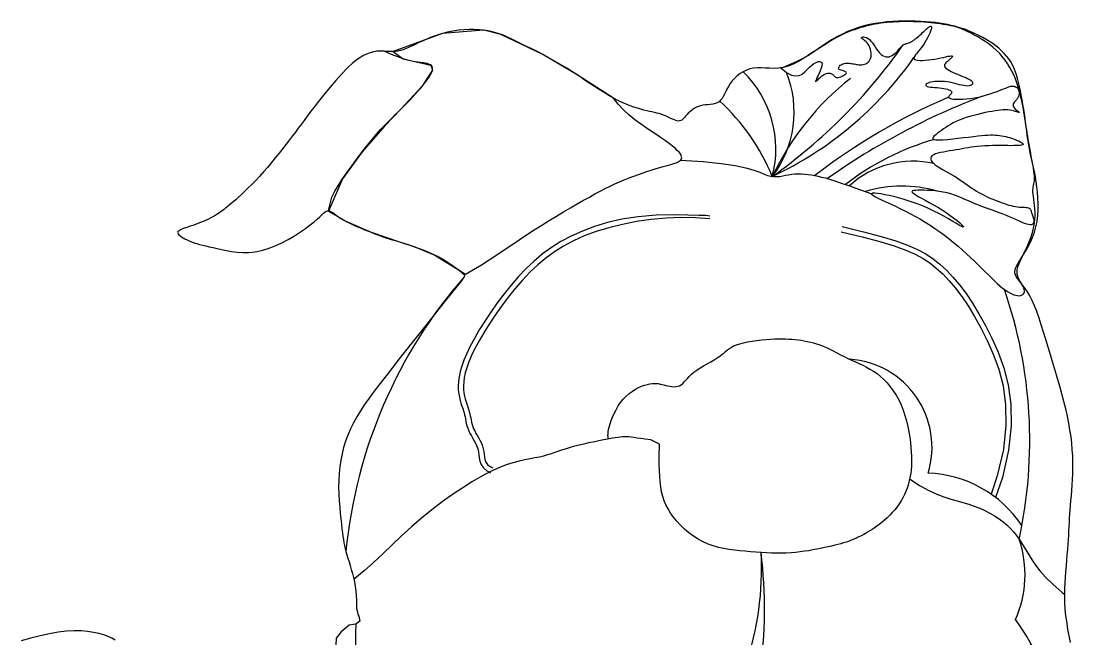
# Model space of a CAD drawing. Extents: x 285 to 540, y 2149 to 2455.
# Drawn here: x 309 to 485.8, y 2351.3 to 2455.1 of the extents above; entities that cross this region are included whole.
import ezdxf

# ---------------------------------------------------------------- set-up
doc = ezdxf.new("R2010")
doc.units = 0
doc.header["$LTSCALE"] = 10
doc.header["$MEASUREMENT"] = 0
doc.layers.add('3', color=3, linetype='CONTINUOUS')
doc.layers.add('7', color=7, linetype='CONTINUOUS')

msp = doc.modelspace()

# ---------------------------------------------------------------- linework, layer by layer
at = {"layer": '3'}
for points in [[(436.69, 2447.2), (437.65, 2446.42), (438.47, 2445.99), (439.16, 2445.84), (439.74, 2445.91), (440.25, 2446.16), (440.69, 2446.51), (441.1, 2446.92), (441.49, 2447.31), (441.87, 2447.66), (442.25, 2447.93), (442.6, 2448.12), (442.93, 2448.24), (443.2, 2448.28), (443.42, 2448.23), (443.56, 2448.1), (443.62, 2447.87), (443.58, 2447.54), (443.48, 2447.15), (443.31, 2446.72), (443.12, 2446.27), (442.92, 2445.84), (442.74, 2445.46), (442.6, 2445.15), (442.51, 2444.94), (442.51, 2444.86), (442.58, 2444.89), (442.7, 2445), (442.88, 2445.17), (443.09, 2445.38), (443.33, 2445.61), (443.58, 2445.83), (443.83, 2446.02), (444.07, 2446.16), (444.3, 2446.25), (444.51, 2446.31), (444.71, 2446.32), (444.9, 2446.3), (445.07, 2446.26), (445.22, 2446.19), (445.35, 2446.11), (445.46, 2446.01), (445.57, 2445.91), (445.66, 2445.82), (445.76, 2445.73), (445.87, 2445.65), (445.99, 2445.6), (446.13, 2445.57), (446.3, 2445.57), (446.51, 2445.61), (446.74, 2445.68), (446.97, 2445.78), (447.2, 2445.89), (447.4, 2446.02), (447.56, 2446.15), (447.67, 2446.27), (447.71, 2446.38), (447.67, 2446.47), (447.56, 2446.54), (447.41, 2446.61), (447.22, 2446.67), (447.02, 2446.73), (446.83, 2446.79), (446.65, 2446.86), (446.51, 2446.94), (446.43, 2447.04), (446.39, 2447.15), (446.41, 2447.27), (446.46, 2447.39), (446.54, 2447.5), (446.66, 2447.62), (446.8, 2447.72), (446.96, 2447.81), (447.14, 2447.88), (447.32, 2447.93), (447.52, 2447.96), (447.72, 2447.98), (447.93, 2447.98), (448.14, 2447.97), (448.36, 2447.95), (448.57, 2447.93), (448.78, 2447.89), (448.99, 2447.85), (449.2, 2447.8), (449.41, 2447.77), (449.62, 2447.73), (449.84, 2447.71), (450.05, 2447.71), (450.27, 2447.72), (450.5, 2447.75), (450.72, 2447.81), (450.94, 2447.89), (451.15, 2448), (451.35, 2448.14), (451.52, 2448.32), (451.66, 2448.52), (451.77, 2448.76), (451.84, 2449.03), (451.87, 2449.33), (451.87, 2449.65), (451.83, 2449.98), (451.76, 2450.3), (451.66, 2450.62), (451.53, 2450.91), (451.38, 2451.18), (451.2, 2451.4), (451.01, 2451.59), (450.81, 2451.76), (450.63, 2451.89), (450.46, 2452), (450.33, 2452.1), (450.25, 2452.18), (450.21, 2452.25), (450.25, 2452.31), (450.34, 2452.36), (450.48, 2452.39), (450.65, 2452.39), (450.86, 2452.35), (451.1, 2452.27), (451.34, 2452.14), (451.59, 2451.95), (451.83, 2451.7), (452.07, 2451.39), (452.31, 2451.05), (452.55, 2450.7), (452.78, 2450.34), (453.03, 2450.01), (453.27, 2449.7), (453.53, 2449.45), (453.79, 2449.26), (454.05, 2449.13), (454.32, 2449.06), (454.59, 2449.04), (454.86, 2449.07), (455.12, 2449.15), (455.37, 2449.26), (455.62, 2449.42), (455.84, 2449.6), (456.06, 2449.8), (456.26, 2450.02), (456.46, 2450.24), (456.64, 2450.46), (456.82, 2450.66), (457, 2450.84), (457.17, 2451), (457.33, 2451.11), (457.5, 2451.2), (457.67, 2451.26), (457.83, 2451.31), (458.01, 2451.36), (458.19, 2451.41), (458.37, 2451.48), (458.57, 2451.56), (458.78, 2451.68), (458.99, 2451.82), (459.21, 2451.98), (459.43, 2452.16), (459.66, 2452.35), (459.88, 2452.54), (460.09, 2452.74), (460.3, 2452.93), (460.5, 2453.12), (460.68, 2453.3), (460.86, 2453.46), (461.02, 2453.61), (461.17, 2453.75), (461.32, 2453.87), (461.46, 2453.98), (461.58, 2454.07), (461.7, 2454.13), (461.81, 2454.18), (461.9, 2454.19), (461.96, 2454.17), (462.01, 2454.1), (462.02, 2454), (462, 2453.84), (461.94, 2453.62), (461.84, 2453.34), (461.71, 2453.02), (461.54, 2452.66), (461.34, 2452.26), (461.11, 2451.85), (460.87, 2451.44), (460.6, 2451.03), (460.33, 2450.64), (460.05, 2450.27), (459.77, 2449.94), (459.52, 2449.63), (459.31, 2449.36), (459.15, 2449.12), (459.05, 2448.91), (459.05, 2448.74), (459.14, 2448.61), (459.34, 2448.52), (459.63, 2448.46), (460.01, 2448.44), (460.46, 2448.44), (460.95, 2448.47), (461.47, 2448.52), (462.01, 2448.59), (462.54, 2448.67), (463.05, 2448.77), (463.54, 2448.86), (463.99, 2448.96), (464.4, 2449.05), (464.76, 2449.13), (465.05, 2449.18), (465.28, 2449.21), (465.43, 2449.21), (465.5, 2449.17), (465.51, 2449.09), (465.45, 2448.99), (465.34, 2448.87), (465.2, 2448.73), (465.03, 2448.58), (464.86, 2448.43), (464.69, 2448.28), (464.53, 2448.14), (464.39, 2448.01), (464.27, 2447.88), (464.19, 2447.75), (464.15, 2447.62), (464.16, 2447.49), (464.21, 2447.35), (464.33, 2447.21), (464.5, 2447.06), (464.74, 2446.91), (465.01, 2446.75), (465.32, 2446.58), (465.66, 2446.42), (466.02, 2446.26), (466.38, 2446.11), (466.75, 2445.96), (467.1, 2445.82), (467.43, 2445.68), (467.75, 2445.55), (468.03, 2445.43), (468.29, 2445.3), (468.5, 2445.17), (468.68, 2445.05), (468.8, 2444.91), (468.88, 2444.78), (468.9, 2444.64), (468.88, 2444.51), (468.8, 2444.39), (468.68, 2444.29), (468.52, 2444.21), (468.31, 2444.16), (468.06, 2444.14), (467.77, 2444.16), (467.45, 2444.21), (467.1, 2444.28), (466.72, 2444.37), (466.32, 2444.48), (465.91, 2444.58), (465.48, 2444.68), (465.04, 2444.77), (464.61, 2444.83), (464.17, 2444.88), (463.75, 2444.91), (463.33, 2444.93), (462.94, 2444.92), (462.56, 2444.9), (462.22, 2444.85), (461.91, 2444.8), (461.64, 2444.72), (461.41, 2444.63), (461.24, 2444.54), (461.12, 2444.44), (461.06, 2444.34), (461.06, 2444.24), (461.13, 2444.15), (461.28, 2444.08), (461.51, 2444.02), (461.81, 2443.97), (462.15, 2443.94), (462.53, 2443.91), (462.93, 2443.87), (463.33, 2443.84), (463.72, 2443.8), (464.09, 2443.75), (464.42, 2443.69), (464.7, 2443.61), (464.93, 2443.53), (465.12, 2443.43), (465.26, 2443.33), (465.35, 2443.22), (465.39, 2443.1), (465.37, 2442.98), (465.3, 2442.85), (465.2, 2442.73), (465.08, 2442.61), (464.98, 2442.49), (464.9, 2442.37), (464.88, 2442.26), (464.93, 2442.17), (465.07, 2442.08), (465.33, 2442.01), (465.69, 2441.96), (466.14, 2441.92), (466.67, 2441.91), (467.25, 2441.92), (467.88, 2441.97), (468.54, 2442.04), (469.22, 2442.14), (469.91, 2442.28), (470.58, 2442.45), (471.24, 2442.64), (471.87, 2442.84), (472.47, 2443.04), (473.02, 2443.24), (473.51, 2443.43), (473.94, 2443.6), (474.29, 2443.75), (474.58, 2443.86), (474.82, 2443.96), (475.01, 2444.03), (475.17, 2444.08), (475.31, 2444.11), (475.43, 2444.13), (475.55, 2444.14), (475.68, 2444.13), (475.81, 2444.12), (475.94, 2444.08), (476.07, 2444.04), (476.2, 2443.97), (476.33, 2443.89), (476.44, 2443.79), (476.53, 2443.66), (476.61, 2443.52), (476.68, 2443.35), (476.72, 2443.18), (476.74, 2442.99), (476.73, 2442.79), (476.69, 2442.59), (476.63, 2442.4), (476.53, 2442.2), (476.41, 2442.02), (476.26, 2441.84), (476.11, 2441.66), (475.96, 2441.49), (475.83, 2441.32), (475.74, 2441.15), (475.69, 2440.98), (475.7, 2440.8), (475.78, 2440.62), (475.91, 2440.44), (476.07, 2440.27), (476.26, 2440.1), (476.44, 2439.96), (476.6, 2439.84), (476.71, 2439.75), (476.77, 2439.7), (476.76, 2439.68), (476.67, 2439.7), (476.52, 2439.75), (476.32, 2439.81), (476.07, 2439.89), (475.79, 2439.96), (475.47, 2440.03), (475.13, 2440.09), (474.78, 2440.12), (474.4, 2440.13), (474.01, 2440.12), (473.59, 2440.09), (473.15, 2440.04), (472.67, 2439.98), (472.16, 2439.89), (471.61, 2439.79), (471.02, 2439.67), (470.4, 2439.53), (469.76, 2439.38), (469.11, 2439.21), (468.46, 2439.03), (467.83, 2438.84), (467.23, 2438.63), (466.66, 2438.42), (466.13, 2438.19), (465.65, 2437.95), (465.2, 2437.7), (464.79, 2437.45), (464.4, 2437.2), (464.03, 2436.95), (463.68, 2436.7), (463.34, 2436.45), (463.01, 2436.21), (462.71, 2435.97), (462.46, 2435.76), (462.28, 2435.57), (462.2, 2435.4), (462.24, 2435.26), (462.41, 2435.16), (462.75, 2435.11), (463.26, 2435.1), (463.92, 2435.12), (464.69, 2435.18), (465.55, 2435.27), (466.45, 2435.37), (467.35, 2435.47), (468.23, 2435.58), (469.04, 2435.67), (469.77, 2435.75), (470.41, 2435.82), (470.97, 2435.87), (471.47, 2435.9), (471.92, 2435.92), (472.33, 2435.92), (472.71, 2435.91), (473.07, 2435.88), (473.43, 2435.84), (473.78, 2435.79), (474.12, 2435.72), (474.46, 2435.65), (474.79, 2435.56), (475.12, 2435.47), (475.44, 2435.36), (475.76, 2435.26), (476.07, 2435.14), (476.36, 2435.02), (476.64, 2434.91), (476.88, 2434.79), (477.09, 2434.68), (477.25, 2434.57), (477.35, 2434.48), (477.4, 2434.39), (477.38, 2434.32), (477.28, 2434.26), (477.12, 2434.21), (476.9, 2434.18), (476.6, 2434.15), (476.25, 2434.14), (475.82, 2434.13), (475.34, 2434.12), (474.8, 2434.13), (474.2, 2434.13), (473.58, 2434.14), (472.92, 2434.14), (472.26, 2434.13), (471.6, 2434.12), (470.95, 2434.1), (470.33, 2434.06), (469.74, 2434.01), (469.19, 2433.94), (468.66, 2433.87), (468.14, 2433.78), (467.64, 2433.69), (467.14, 2433.59), (466.64, 2433.5), (466.12, 2433.41), (465.59, 2433.32), (465.04, 2433.24), (464.51, 2433.15), (463.99, 2433.06), (463.51, 2432.97), (463.06, 2432.86), (462.68, 2432.74), (462.36, 2432.6), (462.12, 2432.45), (461.96, 2432.27), (461.88, 2432.09), (461.87, 2431.88), (461.95, 2431.66), (462.09, 2431.43), (462.31, 2431.19), (462.6, 2430.93), (462.96, 2430.67), (463.37, 2430.4), (463.83, 2430.13), (464.32, 2429.85), (464.83, 2429.56), (465.34, 2429.28), (465.84, 2428.99), (466.33, 2428.7), (466.78, 2428.41), (467.21, 2428.12), (467.62, 2427.83), (468.01, 2427.55), (468.39, 2427.27), (468.77, 2427), (469.16, 2426.74), (469.55, 2426.49), (469.96, 2426.25), (470.39, 2426.02), (470.82, 2425.8), (471.26, 2425.59), (471.7, 2425.39), (472.14, 2425.2), (472.58, 2425.02), (473.01, 2424.85), (473.43, 2424.69), (473.84, 2424.54), (474.24, 2424.39), (474.63, 2424.26), (475.01, 2424.15), (475.38, 2424.05), (475.73, 2423.96), (476.09, 2423.9), (476.43, 2423.85), (476.76, 2423.82), (477.07, 2423.8), (477.37, 2423.78), (477.64, 2423.77), (477.88, 2423.75), (478.09, 2423.73), (478.26, 2423.69), (478.4, 2423.64), (478.51, 2423.57), (478.59, 2423.48), (478.65, 2423.39), (478.69, 2423.28), (478.73, 2423.16), (478.76, 2423.03), (478.8, 2422.88), (478.85, 2422.74), (478.91, 2422.58), (478.97, 2422.42), (479.03, 2422.25), (479.09, 2422.08), (479.13, 2421.91), (479.17, 2421.74), (479.19, 2421.57), (479.19, 2421.41), (479.17, 2421.25), (479.12, 2421.11), (479.03, 2420.99), (478.91, 2420.9), (478.75, 2420.84), (478.55, 2420.83), (478.29, 2420.86), (477.99, 2420.94), (477.63, 2421.07), (477.23, 2421.23), (476.78, 2421.43), (476.3, 2421.65), (475.77, 2421.88), (475.21, 2422.13), (474.62, 2422.38), (474.01, 2422.62), (473.37, 2422.86), (472.71, 2423.1), (472.05, 2423.34), (471.38, 2423.57), (470.72, 2423.82), (470.07, 2424.06), (469.43, 2424.32), (468.82, 2424.58), (468.21, 2424.84), (467.62, 2425.1), (467.04, 2425.36), (466.45, 2425.6), (465.85, 2425.82), (465.23, 2426.02), (464.6, 2426.19), (463.94, 2426.33), (463.26, 2426.44), (462.59, 2426.53), (461.93, 2426.58), (461.29, 2426.62), (460.7, 2426.64), (460.17, 2426.65), (459.7, 2426.64), (459.32, 2426.62), (459.03, 2426.6), (458.82, 2426.55), (458.72, 2426.48), (458.71, 2426.38), (458.81, 2426.25), (459.02, 2426.08), (459.35, 2425.87), (459.78, 2425.61), (460.32, 2425.31), (460.93, 2424.97), (461.6, 2424.6), (462.31, 2424.2), (463.04, 2423.78), (463.77, 2423.34), (464.48, 2422.88), (465.15, 2422.42), (465.76, 2421.97), (466.31, 2421.55), (466.76, 2421.17), (467.11, 2420.85), (467.33, 2420.61), (467.42, 2420.47), (467.34, 2420.44), (467.1, 2420.54), (466.71, 2420.74), (466.19, 2421.04), (465.56, 2421.41), (464.84, 2421.82), (464.05, 2422.26), (463.22, 2422.71), (462.36, 2423.15), (461.5, 2423.56), (460.63, 2423.94), (459.78, 2424.28), (458.92, 2424.59), (458.08, 2424.88), (457.25, 2425.14), (456.44, 2425.36), (455.64, 2425.57), (454.88, 2425.74), (454.15, 2425.89), (453.49, 2426.01), (452.92, 2426.09), (452.46, 2426.12), (452.13, 2426.12), (451.95, 2426.06), (451.94, 2425.96), (452.13, 2425.79), (452.48, 2425.58), (452.98, 2425.32), (453.6, 2425.03), (454.32, 2424.69), (455.1, 2424.33), (455.93, 2423.95), (456.78, 2423.54), (457.63, 2423.12), (458.47, 2422.68), (459.3, 2422.23), (460.13, 2421.76), (460.95, 2421.27), (461.77, 2420.76), (462.58, 2420.22), (463.37, 2419.66), (464.16, 2419.08), (464.94, 2418.48), (465.71, 2417.86), (466.45, 2417.24), (467.18, 2416.6), (467.89, 2415.97), (468.57, 2415.34), (469.22, 2414.72), (469.85, 2414.11), (470.44, 2413.52), (471.01, 2412.95), (471.55, 2412.41), (472.06, 2411.9), (472.56, 2411.42), (473.03, 2410.97), (473.49, 2410.57), (473.93, 2410.21), (474.35, 2409.9), (474.75, 2409.63), (475.13, 2409.41), (475.49, 2409.22), (475.83, 2409.09), (476.15, 2408.99), (476.44, 2408.94), (476.7, 2408.92), (476.94, 2408.95), (477.14, 2409.01), (477.31, 2409.11), (477.44, 2409.24), (477.54, 2409.39), (477.59, 2409.57), (477.59, 2409.77), (477.56, 2409.98), (477.48, 2410.22), (477.37, 2410.46), (477.24, 2410.71), (477.09, 2410.97), (476.95, 2411.23), (476.8, 2411.49), (476.67, 2411.74), (476.56, 2411.99), (476.47, 2412.23), (476.41, 2412.48), (476.37, 2412.73), (476.37, 2413), (476.4, 2413.29), (476.46, 2413.6), (476.57, 2413.94), (476.71, 2414.31), (476.89, 2414.72), (477.09, 2415.16), (477.32, 2415.62), (477.56, 2416.11), (477.8, 2416.61), (478.04, 2417.14), (478.28, 2417.69), (478.51, 2418.24), (478.71, 2418.81), (478.9, 2419.39), (479.06, 2419.97), (479.2, 2420.56), (479.31, 2421.15), (479.38, 2421.74), (479.42, 2422.33), (479.41, 2422.91), (479.38, 2423.49), (479.32, 2424.04), (479.25, 2424.57), (479.18, 2425.07), (479.11, 2425.54), (479.06, 2425.97), (479.03, 2426.35), (479.03, 2426.67), (479.05, 2426.96), (479.09, 2427.22), (479.15, 2427.46), (479.2, 2427.69), (479.26, 2427.92), (479.3, 2428.16), (479.32, 2428.44), (479.32, 2428.74), (479.3, 2429.08), (479.26, 2429.45), (479.2, 2429.86), (479.13, 2430.3), (479.05, 2430.76), (478.96, 2431.25), (478.86, 2431.77), (478.76, 2432.31), (478.66, 2432.87), (478.55, 2433.44), (478.45, 2434.02), (478.35, 2434.59), (478.25, 2435.16), (478.16, 2435.72), (478.07, 2436.25), (477.99, 2436.76), (477.91, 2437.25), (477.84, 2437.73), (477.76, 2438.2), (477.69, 2438.68), (477.61, 2439.18), (477.52, 2439.69), (477.43, 2440.23), (477.33, 2440.8), (477.21, 2441.4), (477.08, 2442.03), (476.93, 2442.67), (476.76, 2443.33), (476.56, 2444), (476.34, 2444.67), (476.09, 2445.34), (475.81, 2446), (475.5, 2446.65), (475.15, 2447.28), (474.77, 2447.9), (474.35, 2448.51), (473.89, 2449.09), (473.39, 2449.65), (472.85, 2450.18), (472.27, 2450.68), (471.66, 2451.15), (471.03, 2451.6), (470.4, 2452), (469.78, 2452.38), (469.18, 2452.71), (468.63, 2453.01), (468.12, 2453.26), (467.67, 2453.48), (467.27, 2453.66), (466.9, 2453.81), (466.57, 2453.93), (466.25, 2454.03), (465.92, 2454.12), (465.59, 2454.2), (465.23, 2454.27), (464.84, 2454.35), (464.42, 2454.43), (463.96, 2454.5), (463.47, 2454.58), (462.96, 2454.65), (462.43, 2454.71), (461.88, 2454.77), (461.32, 2454.83), (460.74, 2454.87), (460.15, 2454.91), (459.56, 2454.93), (458.96, 2454.95), (458.37, 2454.96), (457.78, 2454.96), (457.2, 2454.96), (456.64, 2454.95), (456.09, 2454.92), (455.55, 2454.89), (455.02, 2454.85), (454.51, 2454.81), (454, 2454.75), (453.49, 2454.68), (452.99, 2454.6), (452.48, 2454.51), (451.97, 2454.41), (451.47, 2454.29), (450.96, 2454.17), (450.47, 2454.04), (449.98, 2453.9), (449.5, 2453.75), (449.04, 2453.6), (448.6, 2453.45), (448.19, 2453.29), (447.79, 2453.13), (447.4, 2452.96), (447.02, 2452.78), (446.64, 2452.59), (446.27, 2452.4), (445.88, 2452.18), (445.49, 2451.96), (445.08, 2451.71), (444.66, 2451.46), (444.23, 2451.19), (443.79, 2450.91), (443.34, 2450.62), (442.89, 2450.33), (442.44, 2450.04), (441.99, 2449.75), (441.55, 2449.47), (441.09, 2449.18), (440.6, 2448.89), (440.06, 2448.6), (439.46, 2448.29), (438.77, 2447.97), (437.99, 2447.62), (437.09, 2447.26)], [(408.56, 2442.1), (402.46, 2446.01), (396.72, 2449.41), (389.65, 2452.82), (386.77, 2453.51), (379.83, 2452.98), (371.54, 2449.92), (373.25, 2448.72), (377.91, 2447.64), (378.15, 2446.81), (376.38, 2444.05), (372.85, 2440.26), (370.12, 2437.38), (366.38, 2433.1), (363.07, 2428.53), (360.68, 2423.11), (363.59, 2421.44), (367.86, 2419.57), (372.61, 2417.97), (375.21, 2417.13), (378.55, 2415.76), (382.62, 2413.22), (383.71, 2412.52)], [(360.69, 2423.18), (360.74, 2423.47), (361.27, 2425.49), (361.78, 2426.51), (362.37, 2427.47), (363.07, 2428.53), (363.84, 2429.65), (364.66, 2430.8), (365.52, 2431.96), (366.38, 2433.1), (367.22, 2434.17), (368.02, 2435.16), (368.77, 2436.04), (369.46, 2436.82), (370.1, 2437.52), (370.7, 2438.14), (371.27, 2438.71), (371.81, 2439.24), (372.34, 2439.75), (372.85, 2440.26), (373.37, 2440.76), (373.87, 2441.28), (374.37, 2441.79), (374.85, 2442.31), (375.32, 2442.82), (375.77, 2443.32), (376.19, 2443.81), (376.58, 2444.29), (376.94, 2444.75), (377.27, 2445.19), (377.55, 2445.6), (377.79, 2445.99), (377.98, 2446.34), (378.11, 2446.66), (378.18, 2446.95), (378.19, 2447.2), (378.13, 2447.4), (378, 2447.57), (377.82, 2447.7), (377.58, 2447.81), (377.29, 2447.9), (376.95, 2447.97), (376.58, 2448.03), (376.17, 2448.08), (375.73, 2448.14), (375.24, 2448.22), (374.67, 2448.33), (374.02, 2448.49), (373.25, 2448.72), (372.34, 2449.03), (371.28, 2449.46), (370.04, 2450)], [(383.71, 2412.52), (385.07, 2413.3), (386.4, 2414.11), (387.7, 2414.93), (388.97, 2415.77), (390.23, 2416.62), (391.48, 2417.47), (392.73, 2418.32), (393.98, 2419.16), (395.25, 2419.98), (396.51, 2420.78), (397.76, 2421.56), (398.99, 2422.31), (400.19, 2423.03), (401.36, 2423.71), (402.47, 2424.35), (403.53, 2424.95), (404.52, 2425.5), (405.45, 2426.01), (406.33, 2426.48), (407.18, 2426.91), (407.99, 2427.31), (408.79, 2427.69), (409.58, 2428.04), (410.37, 2428.38), (411.18, 2428.7), (411.99, 2429.01), (412.79, 2429.3), (413.57, 2429.58), (414.33, 2429.83), (415.05, 2430.06), (415.72, 2430.27), (416.34, 2430.45), (416.89, 2430.61), (417.39, 2430.75), (417.82, 2430.86), (418.21, 2430.97), (418.55, 2431.07), (418.85, 2431.16), (419.11, 2431.26), (419.35, 2431.36), (419.56, 2431.47), (419.74, 2431.6), (419.88, 2431.74), (419.98, 2431.9), (420.03, 2432.07), (420.02, 2432.27), (419.95, 2432.5), (419.81, 2432.75), (419.59, 2433.03), (419.29, 2433.34), (418.91, 2433.69), (418.46, 2434.06), (417.92, 2434.47), (417.3, 2434.92), (416.61, 2435.41), (415.83, 2435.93), (414.97, 2436.49), (414.05, 2437.1), (413.1, 2437.77), (412.13, 2438.49), (411.17, 2439.28), (410.24, 2440.14), (409.36, 2441.08), (408.56, 2442.1)], [(419.81, 2431.67), (423.64, 2431.44), (426.68, 2431.14), (429.04, 2430.78), (430.83, 2430.4), (432.16, 2430.02), (433.13, 2429.66), (433.86, 2429.36), (434.45, 2429.12), (434.99, 2428.98), (435.51, 2428.92), (436.02, 2428.92), (436.51, 2428.97), (437, 2429.05), (437.5, 2429.15), (437.99, 2429.25), (438.51, 2429.33), (439.03, 2429.38), (439.58, 2429.4), (440.13, 2429.38), (440.7, 2429.34), (441.27, 2429.28), (441.84, 2429.2), (442.41, 2429.1), (442.98, 2428.98), (443.54, 2428.86), (444.16, 2428.7), (444.87, 2428.49), (445.75, 2428.21), (446.84, 2427.85), (448.2, 2427.38), (449.88, 2426.79), (451.95, 2426.06)], [(424.77, 2422.28), (424.1, 2422.38), (422.97, 2422.4), (419.15, 2422.53), (415.75, 2422.45), (412.72, 2422.18), (410, 2421.76), (407.56, 2421.2), (405.36, 2420.54), (403.34, 2419.79), (401.47, 2418.95), (399.75, 2418.03), (398.15, 2417.02), (396.65, 2415.93), (395.25, 2414.75), (393.91, 2413.49), (392.63, 2412.14), (391.38, 2410.71), (390.18, 2409.22), (389.03, 2407.7), (387.95, 2406.17), (386.94, 2404.65), (386.02, 2403.17), (385.2, 2401.76), (384.5, 2400.44), (383.91, 2399.23), (383.44, 2398.12), (383.08, 2397.1), (382.81, 2396.17), (382.62, 2395.31), (382.52, 2394.52), (382.48, 2393.78), (382.5, 2393.11), (382.57, 2392.47), (382.68, 2391.89), (382.81, 2391.35), (382.95, 2390.85), (383.1, 2390.39), (383.25, 2389.97), (383.38, 2389.59), (383.48, 2389.24), (383.57, 2388.91), (383.64, 2388.57), (383.7, 2388.22), (383.77, 2387.86), (383.85, 2387.47), (383.95, 2387.07), (384.08, 2386.65), (384.25, 2386.22), (384.46, 2385.78), (384.7, 2385.36), (384.93, 2384.95), (385.16, 2384.55), (385.38, 2384.16), (385.57, 2383.77), (385.72, 2383.39), (385.82, 2383.03), (385.89, 2382.63), (385.94, 2382.19), (386, 2381.69), (386.12, 2381.15), (386.34, 2380.57), (386.72, 2380.01), (387.27, 2379.53), (387.9, 2379.2)], [(424.74, 2421.84), (422.35, 2422.02), (419.89, 2422.06), (417.4, 2421.95), (414.9, 2421.72), (412.45, 2421.37), (410.06, 2420.91), (407.78, 2420.34), (405.64, 2419.69), (403.67, 2418.96), (401.86, 2418.15), (400.19, 2417.26), (398.65, 2416.29), (397.2, 2415.23), (395.84, 2414.09), (394.54, 2412.86), (393.29, 2411.54), (392.07, 2410.14), (390.88, 2408.67), (389.75, 2407.17), (388.68, 2405.66), (387.69, 2404.17), (386.79, 2402.71), (385.98, 2401.33), (385.29, 2400.04), (384.72, 2398.86), (384.27, 2397.79), (383.92, 2396.83), (383.67, 2395.95), (383.5, 2395.16), (383.41, 2394.44), (383.37, 2393.78), (383.39, 2393.17), (383.45, 2392.6), (383.55, 2392.07), (383.67, 2391.58), (383.8, 2391.11), (383.95, 2390.68), (384.09, 2390.26), (384.23, 2389.86), (384.34, 2389.48), (384.44, 2389.11), (384.51, 2388.74), (384.58, 2388.39), (384.64, 2388.03), (384.72, 2387.67), (384.81, 2387.31), (384.92, 2386.95), (385.07, 2386.58), (385.26, 2386.2), (385.47, 2385.8), (385.7, 2385.4), (385.94, 2384.99), (386.17, 2384.56), (386.38, 2384.13), (386.56, 2383.68), (386.69, 2383.23), (386.77, 2382.76), (386.83, 2382.3), (386.88, 2381.84), (386.98, 2381.4), (387.14, 2380.98), (387.39, 2380.6), (387.77, 2380.27), (388.31, 2379.99)], [(446.8, 2419.67), (450.36, 2418.8), (453.29, 2418.02), (455.7, 2417.29), (457.66, 2416.6), (459.26, 2415.91), (460.58, 2415.19), (461.73, 2414.42), (462.8, 2413.56), (463.87, 2412.57), (464.94, 2411.45), (466, 2410.19), (467.07, 2408.77), (468.13, 2407.2), (469.2, 2405.45), (470.26, 2403.52), (471.32, 2401.4), (472.36, 2399.1), (473.28, 2396.57), (474.01, 2393.76), (474.45, 2390.62), (474.5, 2387.1), (474.07, 2383.12), (473.05, 2378.65), (472.01, 2375.59)], [(447.01, 2420.53), (450.58, 2419.66), (453.54, 2418.87), (455.98, 2418.14), (457.99, 2417.43), (459.64, 2416.71), (461.04, 2415.96), (462.26, 2415.14), (463.39, 2414.23), (464.5, 2413.2), (465.6, 2412.04), (466.7, 2410.74), (467.79, 2409.29), (468.88, 2407.68), (469.97, 2405.9), (471.05, 2403.94), (472.12, 2401.79), (473.18, 2399.43), (474.14, 2396.83), (474.89, 2393.93), (475.34, 2390.69), (475.39, 2387.06), (474.95, 2382.98), (473.9, 2378.4), (472.76, 2375.04)], [(407.72, 2384.86), (407.7, 2384.96), (407.67, 2385.09), (407.66, 2385.26), (407.65, 2385.47), (407.66, 2385.74), (407.69, 2386.05), (407.76, 2386.43), (407.86, 2386.87), (408.01, 2387.38), (408.19, 2387.94), (408.42, 2388.54), (408.7, 2389.16), (409.01, 2389.78), (409.37, 2390.4), (409.76, 2390.99), (410.2, 2391.54), (410.68, 2392.04), (411.19, 2392.48), (411.71, 2392.86), (412.25, 2393.2), (412.78, 2393.48), (413.3, 2393.71), (413.8, 2393.89), (414.27, 2394.03), (414.69, 2394.12), (415.07, 2394.18), (415.42, 2394.2), (415.76, 2394.18), (416.07, 2394.15), (416.39, 2394.09), (416.7, 2394.02), (417.02, 2393.94), (417.35, 2393.86), (417.7, 2393.78), (418.05, 2393.71), (418.4, 2393.67), (418.75, 2393.64), (419.08, 2393.66), (419.39, 2393.71), (419.68, 2393.81), (419.95, 2393.97), (420.2, 2394.18), (420.45, 2394.43), (420.71, 2394.72), (420.99, 2395.03), (421.3, 2395.37), (421.66, 2395.72), (422.09, 2396.08), (422.58, 2396.44), (423.13, 2396.8), (423.71, 2397.15), (424.31, 2397.5), (424.9, 2397.84), (425.47, 2398.17), (426, 2398.49), (426.46, 2398.79), (426.85, 2399.08), (427.18, 2399.35), (427.47, 2399.6), (427.75, 2399.84), (428.05, 2400.07), (428.37, 2400.28), (428.75, 2400.48), (429.21, 2400.67), (429.77, 2400.84), (430.41, 2401), (431.11, 2401.15), (431.86, 2401.28), (432.64, 2401.39), (433.42, 2401.49), (434.2, 2401.57), (434.94, 2401.63), (435.64, 2401.67), (436.29, 2401.69), (436.91, 2401.69), (437.49, 2401.68), (438.05, 2401.65), (438.58, 2401.61), (439.1, 2401.56), (439.61, 2401.5), (440.12, 2401.43), (440.63, 2401.35), (441.13, 2401.25), (441.64, 2401.14), (442.16, 2401), (442.68, 2400.85), (443.22, 2400.66), (443.77, 2400.45), (444.33, 2400.2), (444.91, 2399.93), (445.5, 2399.64), (446.11, 2399.34), (446.72, 2399.02), (447.33, 2398.71), (447.95, 2398.39), (448.57, 2398.09), (449.2, 2397.8), (449.82, 2397.52), (450.44, 2397.24), (451.05, 2396.93), (451.66, 2396.61), (452.26, 2396.25), (452.85, 2395.84), (453.43, 2395.38), (453.99, 2394.86), (454.54, 2394.28), (455.07, 2393.63), (455.57, 2392.94), (456.04, 2392.2), (456.48, 2391.41), (456.88, 2390.58), (457.23, 2389.71), (457.53, 2388.81), (457.79, 2387.89), (458.01, 2386.97), (458.18, 2386.05), (458.33, 2385.15), (458.44, 2384.27), (458.52, 2383.45), (458.58, 2382.68), (458.62, 2381.98), (458.64, 2381.33), (458.64, 2380.74), (458.62, 2380.18), (458.57, 2379.65), (458.51, 2379.14), (458.43, 2378.64), (458.32, 2378.14), (458.2, 2377.63), (458.05, 2377.1), (457.88, 2376.57), (457.68, 2376.04), (457.45, 2375.51), (457.19, 2374.98), (456.9, 2374.46), (456.57, 2373.95), (456.21, 2373.45), (455.82, 2372.96), (455.4, 2372.49), (454.97, 2372.04), (454.53, 2371.62), (454.08, 2371.21), (453.64, 2370.84), (453.21, 2370.5), (452.79, 2370.19), (452.39, 2369.9), (452, 2369.65), (451.63, 2369.42), (451.27, 2369.21), (450.93, 2369.01), (450.6, 2368.83), (450.28, 2368.66), (449.97, 2368.5), (449.67, 2368.35), (449.37, 2368.2), (449.07, 2368.06), (448.75, 2367.93), (448.41, 2367.79), (448.05, 2367.66), (447.66, 2367.53), (447.23, 2367.4), (446.77, 2367.27), (446.27, 2367.14), (445.74, 2367), (445.19, 2366.87), (444.61, 2366.74), (444, 2366.61), (443.37, 2366.48), (442.72, 2366.35), (442.05, 2366.22), (441.36, 2366.1), (440.65, 2365.99), (439.92, 2365.89), (439.17, 2365.81), (438.4, 2365.74), (437.6, 2365.69), (436.79, 2365.67), (435.96, 2365.68), (435.11, 2365.7), (434.25, 2365.73), (433.38, 2365.78), (432.49, 2365.85), (431.6, 2365.92), (430.7, 2366), (429.8, 2366.09), (428.89, 2366.18), (427.99, 2366.31), (427.09, 2366.46), (426.2, 2366.65), (425.33, 2366.9), (424.46, 2367.2), (423.62, 2367.57), (422.79, 2368.02), (422, 2368.53), (421.23, 2369.1), (420.51, 2369.72), (419.83, 2370.37), (419.21, 2371.04), (418.65, 2371.73), (418.16, 2372.42), (417.73, 2373.1), (417.38, 2373.79), (417.08, 2374.49), (416.85, 2375.22), (416.66, 2375.98), (416.52, 2376.78), (416.41, 2377.65), (416.34, 2378.58), (416.3, 2379.57), (416.27, 2380.6), (416.27, 2381.6), (416.27, 2382.53), (416.29, 2383.34), (416.3, 2383.98)], [(416.3, 2383.98), (414.87, 2384.73), (413.92, 2384.83), (413.14, 2384.93), (412.5, 2385.01), (411.97, 2385.09), (411.53, 2385.15), (411.14, 2385.2), (410.78, 2385.23), (410.43, 2385.23), (410.07, 2385.22), (409.69, 2385.19), (409.29, 2385.13), (408.85, 2385.07), (408.38, 2384.98), (407.85, 2384.88), (407.26, 2384.77), (406.61, 2384.64), (405.9, 2384.5), (405.15, 2384.35), (404.38, 2384.19), (403.59, 2384.01), (402.81, 2383.83), (402.05, 2383.64), (401.32, 2383.43), (400.64, 2383.22), (399.99, 2383.01), (399.36, 2382.79), (398.74, 2382.58), (398.12, 2382.37), (397.49, 2382.17), (396.82, 2381.99), (396.12, 2381.82), (395.37, 2381.68), (394.56, 2381.53), (393.68, 2381.36), (392.72, 2381.14), (391.67, 2380.86), (390.53, 2380.49), (389.29, 2380), (387.93, 2379.39), (386.46, 2378.62), (384.89, 2377.72), (383.24, 2376.68), (381.54, 2375.54), (379.8, 2374.29), (378.06, 2372.96), (376.33, 2371.56), (374.63, 2370.1), (372.98, 2368.6), (371.38, 2367.09), (369.8, 2365.58), (368.24, 2364.12), (366.68, 2362.73), (365.11, 2361.44), (364.95, 2361.32)], [(458.32, 2378.14), (460.11, 2376.99), (461.56, 2376.2), (462.88, 2375.59), (464.09, 2375.12), (465.22, 2374.75), (466.28, 2374.46), (467.28, 2374.19), (468.24, 2373.92), (469.18, 2373.6), (470.09, 2373.24), (470.97, 2372.84), (471.81, 2372.4), (472.6, 2371.94), (473.35, 2371.44), (474.05, 2370.92), (474.68, 2370.38), (475.26, 2369.82), (475.78, 2369.24), (476.26, 2368.63), (476.71, 2368.01)], [(476.71, 2368.01), (477.56, 2366.69), (477.99, 2365.98), (478.43, 2365.25), (478.92, 2364.48), (479.49, 2363.64), (480.22, 2362.72), (481.16, 2361.67), (482.38, 2360.47), (483.95, 2359.09), (484.38, 2358.74)]]:
    msp.add_lwpolyline(points, dxfattribs=at)
for centre, radius, start, end in [((381.37, 2504.56), 92.85, 305.4716, 324.8098), ((409.37, 2483.98), 60.81, 295.1883, 324.7873), ((417.83, 2433.58), 18.02, 345.0997, 45.9983), ((420.97, 2439.81), 17.95, 322.7371, 21.6136), ((476.21, 2409.75), 45.23, 127.9179, 154.8911), ((504.5, 2348.89), 101.43, 112.9942, 127.7446), ((511.58, 2333.9), 116.03, 110.6922, 125.3087), ((402.13, 2415.32), 35.81, 22.3584, 47.2623), ((474.75, 2392.36), 44.54, 106.0778, 127.6791), ((458.9, 2415.58), 15.93, 77.4185, 132.209), ((457.02, 2406.66), 20.68, 73.399, 107.1487), ((445.1, 2358.22), 81.83, 138.8248, 174.5907), ((400.73, 2384.6), 77.77, 347.687, 19.0581), ((447.31, 2383.5), 14.77, 342.8489, 86.3158), ((460.62, 2359.22), 19.94, 33.8889, 87.7065), ((459.33, 2362.04), 18.38, 335.8762, 18.9466), ((383.36, 2363.02), 50.09, 319.1681, 3.1684), ((355.22, 2356.22), 78.73, 337.2562, 6.975), ((436.08, 2325.92), 49.2, 353.0614, 35.5685), ((398.55, 2351.82), 33.32, 176.7138, 253.8491)]:
    msp.add_arc(centre, radius, start, end, dxfattribs=at)
at = {"layer": '7'}
for points in [[(485.34, 2350.67), (485.12, 2351.8), (484.92, 2352.86), (484.76, 2353.84), (484.52, 2355.62), (484.45, 2356.45), (484.4, 2357.26), (484.38, 2358.08), (484.38, 2358.91), (484.4, 2359.77), (484.44, 2360.67), (484.5, 2361.61), (484.57, 2362.57), (484.65, 2363.53), (484.73, 2364.48), (484.81, 2365.42), (484.89, 2366.32), (484.95, 2367.18), (485.01, 2367.98), (485.05, 2368.73), (485.08, 2369.45), (485.12, 2370.14), (485.15, 2370.83), (485.18, 2371.51), (485.23, 2372.22), (485.28, 2372.95), (485.34, 2373.71), (485.42, 2374.52), (485.49, 2375.36), (485.57, 2376.23), (485.64, 2377.13), (485.7, 2378.06), (485.74, 2379.02), (485.76, 2380), (485.75, 2380.99), (485.72, 2382.02), (485.65, 2383.06), (485.56, 2384.13), (485.43, 2385.23), (485.26, 2386.35), (485.06, 2387.51), (484.82, 2388.69), (484.54, 2389.91), (484.23, 2391.16), (483.89, 2392.44), (483.53, 2393.73), (483.15, 2395.03), (482.76, 2396.34), (482.37, 2397.66), (481.97, 2398.97), (481.58, 2400.28), (481.2, 2401.57), (480.82, 2402.82), (480.44, 2404.03), (480.06, 2405.17), (479.68, 2406.25), (479.29, 2407.23), (478.9, 2408.12), (478.5, 2408.9), (478.1, 2409.57), (477.72, 2410.16), (477.35, 2410.66), (477.01, 2411.1), (476.7, 2411.49), (476.44, 2411.83), (476.24, 2412.13), (476.1, 2412.42), (476.02, 2412.69), (476, 2412.97), (476.04, 2413.26), (476.13, 2413.57), (476.29, 2413.91), (476.51, 2414.3), (476.78, 2414.75), (477.1, 2415.26), (477.46, 2415.83), (477.85, 2416.47), (478.24, 2417.16), (478.62, 2417.92), (478.98, 2418.72), (479.29, 2419.57), (479.54, 2420.47), (479.73, 2421.41), (479.84, 2422.39), (479.9, 2423.37), (479.91, 2424.36), (479.88, 2425.34), (479.81, 2426.29), (479.71, 2427.2), (479.59, 2428.05), (479.46, 2428.84), (479.33, 2429.57), (479.18, 2430.25), (479.04, 2430.89), (478.89, 2431.51), (478.75, 2432.11), (478.62, 2432.7), (478.49, 2433.3), (478.38, 2433.91), (478.28, 2434.54), (478.18, 2435.19), (478.09, 2435.85), (478, 2436.54), (477.91, 2437.24), (477.81, 2437.96), (477.71, 2438.7), (477.6, 2439.46), (477.48, 2440.24), (477.35, 2441.02), (477.22, 2441.8), (477.07, 2442.58), (476.92, 2443.33), (476.77, 2444.06), (476.6, 2444.76), (476.43, 2445.42), (476.25, 2446.04), (476.05, 2446.63), (475.82, 2447.19), (475.58, 2447.72), (475.3, 2448.23), (474.98, 2448.71), (474.62, 2449.18), (474.22, 2449.63), (473.78, 2450.07), (473.3, 2450.48), (472.8, 2450.89), (472.27, 2451.27), (471.72, 2451.63), (471.16, 2451.98), (470.6, 2452.3), (470.03, 2452.6), (469.46, 2452.88), (468.89, 2453.14), (468.32, 2453.38), (467.74, 2453.61), (467.15, 2453.81), (466.55, 2454), (465.94, 2454.17), (465.31, 2454.33), (464.67, 2454.47), (464.01, 2454.6), (463.32, 2454.71), (462.61, 2454.81), (461.85, 2454.89), (461.06, 2454.95), (460.22, 2455), (459.33, 2455.04), (458.4, 2455.06), (457.44, 2455.05), (456.46, 2455.03), (455.47, 2454.98), (454.48, 2454.9), (453.49, 2454.78), (452.52, 2454.64), (451.56, 2454.45), (450.63, 2454.23), (449.72, 2453.97), (448.81, 2453.65), (447.91, 2453.29), (447.02, 2452.88), (446.11, 2452.41), (445.2, 2451.88), (444.28, 2451.29), (443.35, 2450.66), (442.41, 2450.02), (441.48, 2449.39), (440.56, 2448.8), (439.66, 2448.27), (438.77, 2447.82), (437.91, 2447.48), (437.09, 2447.26), (436.29, 2447.15), (435.53, 2447.11), (434.79, 2447.13), (434.08, 2447.17), (433.39, 2447.21), (432.74, 2447.21), (432.1, 2447.16), (431.49, 2447.03), (430.91, 2446.82), (430.35, 2446.54), (429.84, 2446.22), (429.35, 2445.84), (428.92, 2445.43), (428.53, 2445), (428.18, 2444.54), (427.89, 2444.09), (427.64, 2443.64), (427.42, 2443.2), (427.22, 2442.78), (427.02, 2442.39), (426.81, 2442.05), (426.57, 2441.75), (426.3, 2441.5), (425.98, 2441.32), (425.63, 2441.2), (425.25, 2441.11), (424.84, 2441.05), (424.42, 2441.01), (424.01, 2440.97), (423.6, 2440.91), (423.21, 2440.83), (422.84, 2440.72), (422.5, 2440.58), (422.18, 2440.4), (421.89, 2440.21), (421.62, 2440), (421.37, 2439.78), (421.14, 2439.56), (420.93, 2439.34), (420.74, 2439.12), (420.56, 2438.92), (420.39, 2438.73), (420.22, 2438.57), (420.05, 2438.43), (419.87, 2438.33), (419.67, 2438.28), (419.44, 2438.26), (419.2, 2438.3), (418.92, 2438.39), (418.63, 2438.5), (418.32, 2438.64), (417.99, 2438.8), (417.65, 2438.96), (417.3, 2439.12), (416.95, 2439.27), (416.59, 2439.4), (416.22, 2439.51), (415.85, 2439.61), (415.45, 2439.7), (415.04, 2439.8), (414.61, 2439.89), (414.15, 2440), (413.66, 2440.11), (413.14, 2440.25), (412.59, 2440.41), (412, 2440.6), (411.38, 2440.82), (410.72, 2441.07), (410.03, 2441.37), (409.32, 2441.71), (408.56, 2442.1), (407.78, 2442.54), (406.98, 2443.03), (406.18, 2443.54), (405.37, 2444.06), (404.59, 2444.58), (403.83, 2445.09), (403.12, 2445.57), (402.46, 2446.01), (401.86, 2446.41), (401.32, 2446.75), (400.83, 2447.06), (400.37, 2447.34), (399.95, 2447.59), (399.55, 2447.82), (399.15, 2448.05), (398.76, 2448.27), (398.37, 2448.49), (397.96, 2448.72), (397.56, 2448.95), (397.14, 2449.18), (396.72, 2449.41), (396.29, 2449.64), (395.86, 2449.87), (395.43, 2450.1), (394.99, 2450.32), (394.54, 2450.54), (394.09, 2450.75), (393.64, 2450.96), (393.19, 2451.18), (392.74, 2451.39), (392.28, 2451.61), (391.82, 2451.83), (391.36, 2452.06), (390.9, 2452.28), (390.42, 2452.5), (389.91, 2452.72), (389.38, 2452.92), (388.8, 2453.1), (388.18, 2453.26), (387.51, 2453.4), (386.77, 2453.51), (385.99, 2453.59), (385.16, 2453.63), (384.3, 2453.63), (383.41, 2453.59), (382.51, 2453.51), (381.61, 2453.38), (380.71, 2453.21), (379.83, 2452.98), (378.97, 2452.71), (378.14, 2452.41), (377.35, 2452.09), (376.59, 2451.76), (375.88, 2451.44), (375.23, 2451.14), (374.64, 2450.86), (374.11, 2450.61), (373.63, 2450.41), (373.19, 2450.24), (372.78, 2450.11), (372.37, 2450.01), (371.97, 2449.95), (371.54, 2449.92), (371.09, 2449.93), (370.59, 2449.96), (370.04, 2450), (369.45, 2450.01), (368.8, 2449.97), (368.11, 2449.85), (367.36, 2449.62), (366.56, 2449.26), (365.7, 2448.72), (364.79, 2448.01), (363.85, 2447.14), (362.88, 2446.15), (361.91, 2445.08), (360.97, 2443.97), (360.06, 2442.86), (359.21, 2441.79), (358.44, 2440.79), (357.75, 2439.9), (357.14, 2439.1), (356.59, 2438.37), (356.09, 2437.7), (355.6, 2437.05), (355.13, 2436.42), (354.65, 2435.78), (354.14, 2435.11), (353.59, 2434.4), (353.01, 2433.64), (352.39, 2432.86), (351.76, 2432.07), (351.1, 2431.27), (350.44, 2430.48), (349.78, 2429.71), (349.12, 2428.97), (348.47, 2428.28), (347.84, 2427.62), (347.23, 2427.02), (346.65, 2426.46), (346.1, 2425.94), (345.58, 2425.47), (345.11, 2425.05), (344.69, 2424.68), (344.31, 2424.36), (343.98, 2424.07), (343.68, 2423.83), (343.41, 2423.61), (343.16, 2423.41), (342.91, 2423.23), (342.66, 2423.05), (342.4, 2422.87), (342.12, 2422.69), (341.82, 2422.5), (341.51, 2422.31), (341.17, 2422.12), (340.82, 2421.93), (340.45, 2421.74), (340.05, 2421.55), (339.64, 2421.37), (339.21, 2421.2), (338.77, 2421.03), (338.33, 2420.87), (337.89, 2420.72), (337.47, 2420.58), (337.07, 2420.44), (336.69, 2420.32), (336.36, 2420.2), (336.07, 2420.09), (335.82, 2419.99), (335.62, 2419.89), (335.48, 2419.79), (335.38, 2419.69), (335.35, 2419.58), (335.36, 2419.46), (335.44, 2419.32), (335.57, 2419.17), (335.76, 2419), (335.99, 2418.83), (336.27, 2418.65), (336.59, 2418.47), (336.94, 2418.29), (337.31, 2418.12), (337.71, 2417.96), (338.13, 2417.81), (338.57, 2417.67), (339.04, 2417.54), (339.54, 2417.41), (340.08, 2417.28), (340.67, 2417.14), (341.31, 2417), (342, 2416.84), (342.75, 2416.66), (343.56, 2416.49), (344.43, 2416.34), (345.35, 2416.23), (346.31, 2416.17), (347.32, 2416.18), (348.38, 2416.29), (349.47, 2416.5), (350.59, 2416.84), (351.72, 2417.28), (352.85, 2417.81), (353.94, 2418.39), (354.99, 2419), (355.97, 2419.63), (356.85, 2420.24), (357.63, 2420.81), (358.27, 2421.33), (358.8, 2421.78), (359.23, 2422.17), (359.58, 2422.5), (359.86, 2422.77), (360.1, 2422.97), (360.31, 2423.11), (360.51, 2423.18), (360.72, 2423.18), (360.93, 2423.13), (361.15, 2423.03), (361.38, 2422.89), (361.63, 2422.72), (361.88, 2422.53), (362.15, 2422.32), (362.44, 2422.12), (362.74, 2421.92), (363.06, 2421.73), (363.41, 2421.54), (363.78, 2421.34), (364.17, 2421.15), (364.6, 2420.95), (365.06, 2420.74), (365.55, 2420.52), (366.08, 2420.3), (366.65, 2420.06), (367.24, 2419.82), (367.86, 2419.57), (368.5, 2419.32), (369.16, 2419.08), (369.84, 2418.84), (370.52, 2418.61), (371.2, 2418.39), (371.9, 2418.18), (372.61, 2417.97), (373.33, 2417.75), (374.06, 2417.52), (374.82, 2417.27), (375.6, 2416.99), (376.41, 2416.69), (377.25, 2416.35), (378.11, 2415.97), (378.99, 2415.54), (379.88, 2415.06), (380.79, 2414.51), (381.7, 2413.9), (382.62, 2413.22), (383.53, 2412.45), (383.53, 2412.44), (383.53, 2412.42), (383.53, 2412.38), (383.52, 2412.33), (383.52, 2412.28), (383.52, 2412.23), (383.51, 2412.18), (383.51, 2412.13), (383.5, 2412.09), (383.47, 2412.03), (383.39, 2411.91), (383.23, 2411.7), (382.97, 2411.36), (382.58, 2410.87), (382.03, 2410.18), (381.3, 2409.27), (380.38, 2408.12), (379.3, 2406.76), (378.08, 2405.23), (376.78, 2403.6), (375.44, 2401.91), (374.08, 2400.2), (372.76, 2398.53), (371.51, 2396.94), (370.37, 2395.48), (369.33, 2394.14), (368.39, 2392.9), (367.54, 2391.74), (366.77, 2390.64), (366.08, 2389.59), (365.46, 2388.57), (364.91, 2387.56), (364.41, 2386.55), (363.96, 2385.52), (363.58, 2384.49), (363.24, 2383.44), (362.97, 2382.38), (362.75, 2381.3), (362.58, 2380.19), (362.47, 2379.07), (362.41, 2377.92), (362.4, 2376.77), (362.43, 2375.62), (362.49, 2374.49), (362.58, 2373.41), (362.67, 2372.38), (362.77, 2371.43), (362.87, 2370.56), (362.96, 2369.79), (363.04, 2369.11), (363.12, 2368.51), (363.2, 2367.95), (363.29, 2367.43), (363.38, 2366.94), (363.5, 2366.44), (363.63, 2365.94), (363.79, 2365.4), (363.96, 2364.83), (364.15, 2364.24), (364.34, 2363.62), (364.53, 2362.96), (364.72, 2362.28), (364.89, 2361.58), (365.05, 2360.85), (365.18, 2360.1), (365.28, 2359.33), (365.35, 2358.56), (365.4, 2357.81), (365.4, 2357.08), (365.38, 2356.39), (365.55, 2355.8), (365.63, 2355.38), (365.78, 2355.08), (365.97, 2354.24), (365.28, 2353.73), (364.16, 2353.58), (362.82, 2352.48), (361.97, 2351.38), (361.72, 2345.65)], [(324.86, 2351.07), (324.31, 2351.38), (323.67, 2351.67), (322.95, 2351.95), (322.14, 2352.19), (321.23, 2352.38), (320.23, 2352.53), (319.14, 2352.61), (317.95, 2352.63), (316.66, 2352.56), (315.27, 2352.4), (313.81, 2352.15), (312.27, 2351.82), (310.68, 2351.42), (309.05, 2350.95)]]:
    msp.add_lwpolyline(points, dxfattribs=at)

doc.saveas('drawing.dxf')
